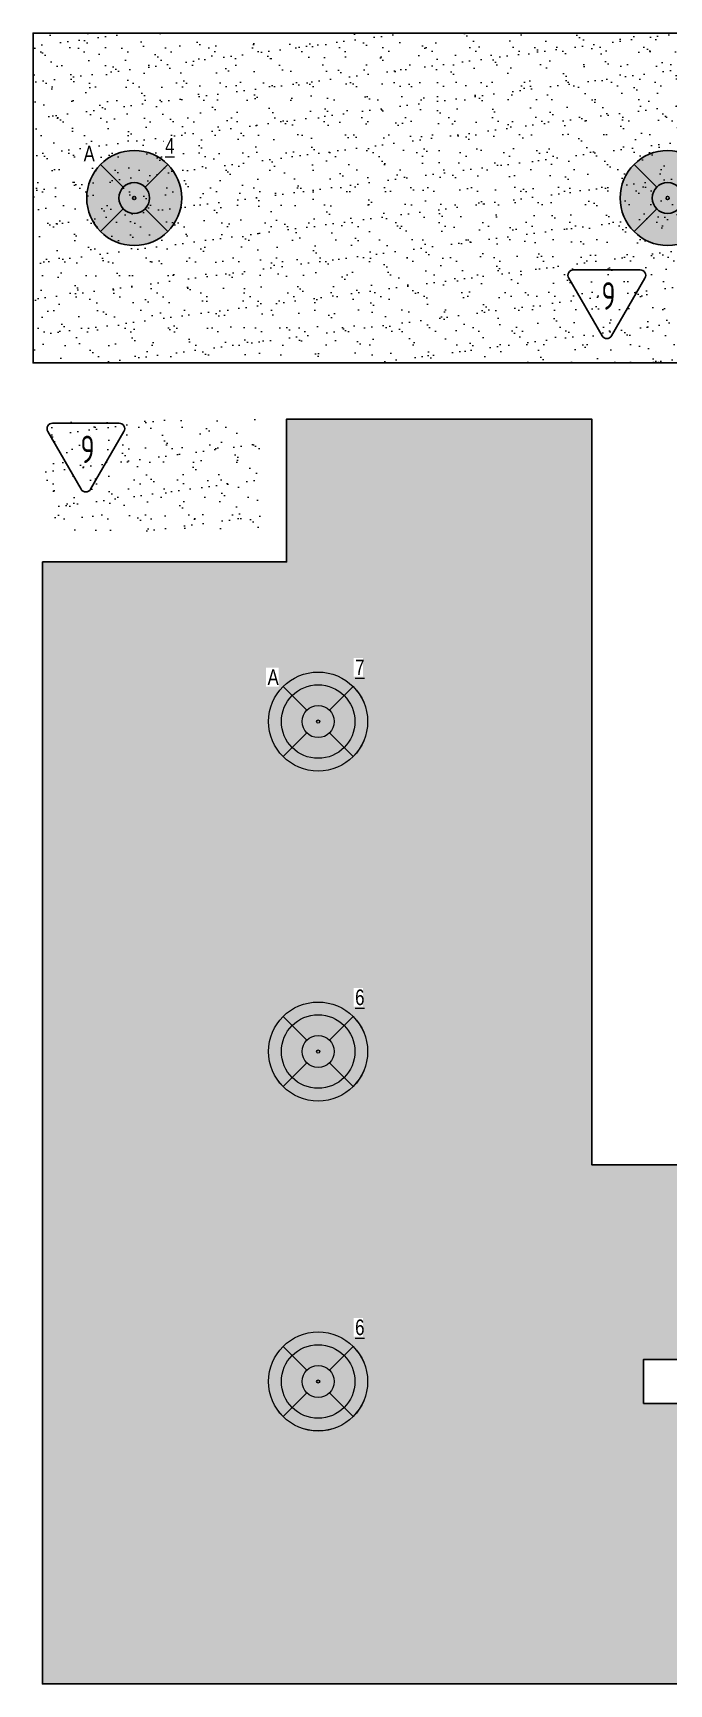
# Model space of a CAD drawing. Header units: millimetres. Extents: x -547274 to 397870, y -45599 to 141350.
# Drawn here: x 81892 to 87675, y 115851 to 130861 of the extents above; entities that cross this region are included whole.
import ezdxf

# ---------------------------------------------------------------- set-up
doc = ezdxf.new("R2010")
doc.units = ezdxf.units.MM
for name, color, linetype, lineweight in [('_ЭОМ_ОБЩ_Освещение_текст тип светильника', 172, 'Continuous', 50), ('_ЭОМ_светильник А', 1, 'Continuous', 35), ('_ЭОМ_светильник Р', 4, 'Continuous', 35), ('АР_Потолки_Штриховка', 252, 'Continuous', 0)]:
    doc.layers.add(name, color=color, linetype=linetype, lineweight=lineweight)
doc.layers.add('X-ref Light', color=250, linetype='Continuous')
doc.layers.add('X-ref Light Emergency', color=249, linetype='Continuous')
doc.layers.add('АР_Потолок_Покраска', color=7, linetype='Continuous', lineweight=5, true_color=0x007399)
doc.layers.get('X-ref Light').off()
doc.styles.add('ISOCPEUR', font='isocpeur.ttf', dxfattribs={"height": 799.9999999999999})
doc.styles.add('ГОСТ', font='cad.shx', dxfattribs={"width": 0.8})

# ---------------------------------------------------------------- blocks, each defined once
blk = doc.blocks.new('подвесной светильник люстра')
at = {"true_color": 0xf8f6b0, "transparency": 33554687}
h = blk.add_hatch(color=51, dxfattribs=at)
h.dxf.hatch_style = 1
edge = h.paths.add_edge_path()
edge.add_ellipse((0, 0), major_axis=(-431.6666666666836, 0), ratio=0.9999999999999278, start_angle=225.0000000000021, end_angle=314.9999999999979)
edge.add_line((-305.234427212194, 305.234427212194), (-98.99494936611666, 98.99494936611666))
edge.add_ellipse((0, 0), major_axis=(-140.0000000000049, 0), ratio=0.9999999999999304, start_angle=225.000000000002, end_angle=314.999999999998, ccw=False)
edge.add_line((98.99494936612066, 98.99494936611336), (305.2344272121939, 305.2344272121939))
edge = h.paths.add_edge_path()
edge.add_ellipse((0, 0), major_axis=(-140.0000000000049, 0), ratio=0.9999999999999304, start_angle=314.999999999998, end_angle=405.000000000002, ccw=False)
edge.add_line((-98.99494936611666, 98.99494936611666), (-305.234427212194, 305.234427212194))
edge.add_ellipse((0, 0), major_axis=(-431.6666666666836, 0), ratio=0.9999999999999278, start_angle=314.9999999999979, end_angle=405.0000000000014)
edge.add_line((-305.2344272121976, -305.2344272121903), (-98.99494936611669, -98.99494936611666))
edge = h.paths.add_edge_path()
edge.add_ellipse((0, 0), major_axis=(-140.0000000000049, 0), ratio=0.9999999999999304, start_angle=405.000000000002, end_angle=494.999999999998, ccw=False)
edge.add_line((-98.99494936611664, -98.99494936611677), (-305.2344272121976, -305.2344272121903))
edge.add_ellipse((0, 0), major_axis=(-431.6666666666836, 0), ratio=0.9999999999999278, start_angle=405.0000000000014, end_angle=494.9999999999979)
edge.add_line((305.234427212194, -305.234427212194), (98.99494936611669, -98.99494936611666))
edge = h.paths.add_edge_path()
edge.add_ellipse((0, 0), major_axis=(-431.6666666666836, 0), ratio=0.9999999999999278, start_angle=494.9999999999979, end_angle=585.0000000000022)
edge.add_line((305.234427212194, 305.2344272121939), (98.99494936612007, 98.99494936611276))
edge.add_ellipse((0, 0), major_axis=(-140.0000000000049, 0), ratio=0.9999999999999304, start_angle=494.999999999998, end_angle=585.000000000002, ccw=False)
edge.add_line((98.99494936611674, -98.99494936611666), (305.2344272121939, -305.234427212194))
edge = h.paths.add_edge_path()
edge.add_ellipse((0, 0), major_axis=(-140.0000000000049, 0), ratio=0.9999999999999304, start_angle=494.999999999998, end_angle=585.0000000000019)
edge.add_ellipse((0, 0), major_axis=(-140.0000000000049, 0), ratio=0.9999999999999304, start_angle=225.000000000002, end_angle=314.999999999998)
edge.add_ellipse((0, 0), major_axis=(-140.0000000000049, 0), ratio=0.9999999999999304, start_angle=314.999999999998, end_angle=405.000000000002)
edge.add_ellipse((0, 0), major_axis=(-140.0000000000049, 0), ratio=0.9999999999999304, start_angle=405.000000000002, end_angle=494.999999999998)
edge = h.paths.add_edge_path(flags=16)
edge.add_ellipse((0, 0), major_axis=(-14.00000000000909, 0), ratio=0.9999999999987021, start_angle=0, end_angle=360)
at = {"color": 0, "linetype": 'ByBlock', "lineweight": -2}
for points in [[(-305.2344272121991, 305.2344272121991), (-98.99494936611154, 98.99494936611154)], [(305.2344272121991, 305.2344272121991), (98.99494936611882, 98.99494936611154)], [(-98.99494936611154, -98.99494936611154), (-305.2344272121918, -305.2344272121845)], [(98.99494936611154, -98.99494936611154), (305.2344272121991, -305.2344272121991)]]:
    blk.add_lwpolyline(points, dxfattribs=at)
for major_axis, ratio, start_param, end_param in [((-431.6666666666836, 0), 0.9999999999999278, 3.926990816987278, 10.21017612416686), ((-140.0000000000049, 0), 0.9999999999999304, 3.926990816987276, 10.21017612416686), ((-140.0000000000049, 0), 0.9999999999999304, 3.926990816987276, 10.21017612416686), ((-14.00000000000909, 0), 0.9999999999987021, 3.926990816987891, 10.21017612416748)]:
    blk.add_ellipse((0, 0), major_axis=major_axis, ratio=ratio, start_param=start_param, end_param=end_param, dxfattribs=at)
blk = doc.blocks.new('A$C4757d704')
at = {"true_color": 0xf8f6b0, "transparency": 33554687}
h = blk.add_hatch(color=51, dxfattribs=at)
h.dxf.hatch_style = 1
h.paths.add_polyline_path([(213.8624240825741, 686.4852035840837), (131.8888672508434, 768.4587604158228, 0.198841386224367), (0.1738138333512325, 450.347627666637, 0.1989833504630757), (132.0626810841545, 132.06268108414), (213.8624240825695, 213.8624240825578, -0.1989123673796465), (115.9790415045762, 450.1738138333185, -0.1989123673796514)])
edge = h.paths.add_edge_path()
edge.add_arc((450.1738138333512, 450.1738138333185), 334.194772328775, 135.0000000000014, 180)
edge.add_arc((450.1738138333512, 450.1738138333185), 334.194772328775, 180, 224.9999999999975)
edge.add_line((213.8624240825695, 213.8624240825578), (346.9345847065837, 346.9345847065766))
edge.add_ellipse((450.1738138333512, 450.1738138333185), major_axis=(-146.0023180000051, 0), ratio=0.9999999999999303, start_angle=315.0000000000051, end_angle=404.9999999999949, ccw=False)
edge.add_line((346.9345847065838, 553.4130429600605), (213.8624240825741, 686.4852035840837))
edge = h.paths.add_edge_path()
edge.add_line((213.8624240825741, 686.4852035840837), (346.9345847065837, 553.4130429600605))
edge.add_ellipse((450.1738138333512, 450.1738138333185), major_axis=(-146.0023180000051, 0), ratio=0.9999999999999303, start_angle=225.000000000002, end_angle=315.0000000000051, ccw=False)
edge.add_line((553.4130429601197, 553.4130429600615), (686.4852035841284, 686.4852035840837))
edge.add_arc((450.1738138333512, 450.1738138333185), 334.1947723287751, 44.99999999999855, 135.0000000000014)
h.paths.add_polyline_path([(131.8888672508434, 768.4587604158228), (213.8624240825741, 686.4852035840837, -0.4142135623731099), (686.4852035841284, 686.4852035840837), (768.4587604158592, 768.4587604158228, 0.4143735626423198)])
h.paths.add_polyline_path([(768.4587604158592, 768.4587604158228), (686.4852035841284, 686.4852035840837, -0.1989123673796514), (784.3685861621262, 450.1738138333185, -0.1989123673796514), (686.4852035841284, 213.8624240825533), (768.2849465825407, 132.0626810841327, 0.1989833504630816), (900.1738138333512, 450.347627666637, 0.198841386224367)])
edge = h.paths.add_edge_path()
edge.add_line((686.4852035841284, 686.4852035840837), (553.4130429601175, 553.4130429600593))
edge.add_ellipse((450.1738138333512, 450.1738138333185), major_axis=(-146.0023180000051, 0), ratio=0.9999999999999303, start_angle=495.000000000005, end_angle=585.000000000002, ccw=False)
edge.add_line((553.4130429601188, 346.9345847065764), (686.4852035841284, 213.8624240825533))
edge.add_arc((450.1738138333512, 450.1738138333185), 334.194772328775, 315.0000000000014, 360)
edge.add_arc((450.1738138333513, 450.1738138333185), 334.194772328775, 0, 44.99999999999856)
edge = h.paths.add_edge_path()
edge.add_ellipse((450.1738138333512, 450.1738138333185), major_axis=(-146.0023180000051, 0), ratio=0.9999999999999303, start_angle=404.9999999999949, end_angle=495.000000000005, ccw=False)
edge.add_line((346.9345847065837, 346.9345847065765), (213.8624240825695, 213.8624240825578))
edge.add_arc((450.1738138333512, 450.1738138333185), 334.194772328775, 224.9999999999975, 315.0000000000014)
edge.add_line((686.4852035841284, 213.8624240825533), (553.4130429601188, 346.9345847065764))
h.paths.add_polyline_path([(768.2849465825407, 132.0626810841327), (686.4852035841284, 213.8624240825533, -0.4142135623731155), (213.8624240825695, 213.8624240825578), (132.0626810841545, 132.06268108414, 0.4140535802038305)])
edge = h.paths.add_edge_path()
edge.add_ellipse((450.1738138333512, 450.1738138333185), major_axis=(-146.0023180000051, 0), ratio=0.9999999999999303, start_angle=495.000000000005, end_angle=585.0000000000019)
edge.add_ellipse((450.1738138333512, 450.1738138333185), major_axis=(-146.0023180000051, 0), ratio=0.9999999999999303, start_angle=225.000000000002, end_angle=315.0000000000051)
edge.add_ellipse((450.1738138333512, 450.1738138333185), major_axis=(-146.0023180000051, 0), ratio=0.9999999999999303, start_angle=315.0000000000051, end_angle=404.9999999999948)
edge.add_ellipse((450.1738138333512, 450.1738138333185), major_axis=(-146.0023180000051, 0), ratio=0.9999999999999303, start_angle=404.9999999999948, end_angle=495.000000000005)
edge = h.paths.add_edge_path(flags=0)
edge.add_ellipse((450.1738138333512, 450.1738138333185), major_axis=(-14.60023180000948, 0), ratio=0.999999999998702, start_angle=0, end_angle=360)
edge = h.paths.add_edge_path(flags=16)
edge.add_ellipse((450.1738138333512, 450.1738138333185), major_axis=(-14.60023180000948, 0), ratio=0.999999999998702, start_angle=0, end_angle=360)
at = {"layer": 'АР_Потолки_Штриховка', "color": 18, "ltscale": 100, "true_color": 0x000000}
for points in [[(131.8528573591811, 768.4947703074849), (346.9345847065761, 553.4130429600682)], [(768.4947703075213, 768.4947703074849), (553.4130429601264, 553.4130429600682)], [(346.9345847065761, 346.9345847065688), (131.8528573591811, 131.8528573591666)], [(553.4130429601264, 346.9345847065688), (768.4947703075213, 131.852857359152)]]:
    blk.add_lwpolyline(points, dxfattribs=at)
for centre, radius in [((450.1738138333512, 450.347627666637), 450), ((450.1738138333512, 450.1738138333185), 334.194772328775)]:
    blk.add_circle(centre, radius, dxfattribs=at)
for major_axis, ratio, start_param, end_param in [((-146.0023180000051, 0), 0.9999999999999303, 3.926990816987276, 10.21017612416686), ((-146.0023180000051, 0), 0.9999999999999303, 3.926990816987276, 10.21017612416686), ((-14.60023180000948, 0), 0.999999999998702, 3.926990816987891, 10.21017612416748)]:
    blk.add_ellipse((450.1738138333512, 450.1738138333185), major_axis=major_axis, ratio=ratio, start_param=start_param, end_param=end_param, dxfattribs=at)
blk = doc.blocks.new('светильник школа коридор')
at = {"color": 0, "linetype": 'ByBlock', "lineweight": -2}
for points in [[(-318.3209564741701, 318.3209564741665), (-103.2392291267752, 103.2392291267497)], [(318.3209564741701, 318.3209564741665), (103.2392291267752, 103.2392291267497)], [(-103.2392291267752, -103.2392291267497), (-318.3209564741701, -318.3209564741519)], [(103.2392291267752, -103.2392291267497), (318.3209564741701, -318.3209564741665)]]:
    blk.add_lwpolyline(points, dxfattribs=at)
blk.add_circle((0, 0), 334.194772328775, dxfattribs=at)
for major_axis, ratio, start_param, end_param in [((-450.1738138333509, 0), 0.999999999999928, 3.926990816987278, 10.21017612416686), ((-146.0023180000051, 0), 0.9999999999999303, 3.926990816987276, 10.21017612416686), ((-146.0023180000051, 0), 0.9999999999999303, 3.926990816987276, 10.21017612416686), ((-14.60023180000948, 0), 0.999999999998702, 3.926990816987891, 10.21017612416748)]:
    blk.add_ellipse((0, 0), major_axis=major_axis, ratio=ratio, start_param=start_param, end_param=end_param, dxfattribs=at)

msp = doc.modelspace()

# ---------------------------------------------------------------- hatches: boundary and pattern name
at = {"layer": 'АР_Потолок_Покраска'}
h = msp.add_hatch(dxfattribs=at)
h.set_pattern_fill('AR-SAND', color=256, scale=5)
h.set_pattern_definition([(37.50000000000001, (-119634.37958075, 95989.56216568896), (-8.000156479920228, 244.7066186646712), [0, -193.04, 0, -215.9, 0, -206.375]), (7.499999999999999, (-119634.37958075, 95989.56216568896), (224.7616415690013, 358.4125502841771), [0, -104.14, 0, -173.99, 0, -66.67500000000001]), (327.5, (-119790.5895807499, 95989.56216568896), (395.496185120729, 0.718592339272881), [0, -63.5, 0, -228.6, 0, -298.45]), (317.5, (-119790.5895807499, 95989.56216568896), (381.7782262361486, 111.4646616286082), [0, -31.75, 0, -149.86, 0, -171.45])])
h.paths.add_polyline_path([(88892.39691995195, 130860.6824583525), (88892.39691995183, 127860.6824583525), (81892.39691995183, 127860.6824583526), (81892.39691995183, 130860.6824583526)])
h = msp.add_hatch(dxfattribs=at)
h.set_pattern_fill('CROSS', color=256, scale=25)
h.set_pattern_definition([(0, (144810.4941435854, -2950.009553381504), (158.75, 158.75), [79.375, -238.125]), (90, (144850.1816435854, -2989.697053381504), (-158.75, 158.75), [79.375, -238.125])])
h.paths.add_polyline_path([(87442.39698199434, 118400.6824583522), (87442.39698199436, 118800.6824583522), (87842.39698199432, 118800.6824583522), (87842.3969819943, 118400.6824583522)], flags=16)
h.paths.add_polyline_path([(81977.39691995321, 126052.1925786261), (84197.39706300558, 126052.1925694257), (84197.39691995207, 127350.6824583516), (86972.39698199433, 127350.6824583505), (86972.39698199434, 120570.7131667049), (104743.040894672, 120570.7060875126), (104743.040894672, 120570.7590190847), (111392.396965229, 120570.6824583525), (111392.3969819942, 116969.2518726672), (110672.9123676476, 116969.2518726672), (110672.912366747, 115850.6824583525), (106772.3969819942, 115850.6824583481), (106772.3969811004, 115850.6824884243), (104522.3969811005, 115850.682495156), (100772.3969819942, 115850.6824583481), (100767.3969199521, 115850.6824583526), (98517.39691995225, 115850.6824583525), (98522.39698199429, 115850.6824583483), (94772.39698199416, 115850.6824583481), (94767.396919952, 115850.6825602599), (92517.39691995214, 115850.6825602599), (92522.39698199429, 115850.6825669617), (88772.39698199418, 115850.6824583525), (86522.39698199432, 115850.6824583525), (86522.39698199432, 115850.6826028646), (82772.39698199417, 115850.6824583525), (81977.39691995199, 115850.6826299414)])
h = msp.add_hatch(dxfattribs=at)
h.set_pattern_fill('AR-SAND', color=256, scale=5)
h.set_pattern_definition([(37.50000000000001, (0, 0), (-8.000156479920228, 244.7066186646712), [0, -193.04, 0, -215.9, 0, -206.375]), (7.499999999999999, (0, 0), (224.7616415690013, 358.4125502841771), [0, -104.14, 0, -173.99, 0, -66.67500000000001]), (327.5, (-156.21, 0), (395.496185120729, 0.718592339272881), [0, -63.5, 0, -228.6, 0, -298.45]), (317.5, (-156.21, 0), (381.7782262361486, 111.4646616286082), [0, -31.75, 0, -149.86, 0, -171.45])])
h.paths.add_polyline_path([(81997.39704701713, 127350.8321041139), (83963.56844025523, 127350.5328125887), (83963.56844030459, 126331.9787253053), (81997.29966227738, 126332.1925895224)])

# ---------------------------------------------------------------- linework, layer by layer
for points in [[(88892.39691995195, 130860.6824583525), (88892.39691995183, 127860.6824583525), (81892.39691995183, 127860.6824583526), (81892.39691995183, 130860.6824583526)], [(81977.39691995321, 126052.1925786261), (84197.39691995236, 126052.1925694257), (84197.39691995207, 127350.6824583512), (86972.39691995205, 127350.6824583505), (86972.39691995207, 120570.7131667049), (104743.0408326297, 120570.7060875126), (104743.0408326297, 120570.7590190848), (111392.3969031867, 120570.6824583525), (111392.3969199519, 116969.2518726672), (110672.9123056053, 116969.2518726672), (110672.9123056053, 115850.6824583525), (81977.3969506748, 115850.6824583525)], [(87442.39691995207, 118400.6824583522), (87442.39691995208, 118800.6824583522), (87842.39691995204, 118800.6824583522), (87842.39691995202, 118400.6824583522)]]:
    msp.add_lwpolyline(points, close=True)
for points in [[(86806.77822773089, 128707.6421783258), (87412.99616846023, 128707.6421783256, -0.5773494962845065), (87456.29741757712, 128632.6424156299), (87153.1885330606, 128107.6424274218, -0.5773541042744643), (87066.5857050491, 128107.6424274218), (86763.47704308538, 128632.6420301584, -0.5773491286020777), (86806.77822773089, 128707.6421783258, -1.710881644036777e-06)], [(82069.79578905922, 127312.9091310351), (82676.01372978857, 127312.9091310349, -0.5773494962845065), (82719.31497890546, 127237.9093683393), (82416.20609438894, 126712.9093801311, -0.5773541042744643), (82329.60326637744, 126712.9093801311), (82026.49460441372, 127237.9089828678, -0.5773491286020777), (82069.79578905922, 127312.9091310351, -1.710881644036777e-06)]]:
    msp.add_lwpolyline(points, format="xyb")

# ---------------------------------------------------------------- block references
at = {"layer": '_ЭОМ_светильник А', "color": 18, "lineweight": 18, "ltscale": 100, "true_color": 0x000000}
msp.add_blockref('подвесной светильник люстра', (82812.39691917272, 129360.6824583526), dxfattribs=at)
at = {"layer": '_ЭОМ_светильник Р', "color": 18, "lineweight": 18, "ltscale": 100, "true_color": 0x000000}
for name, p in [('подвесной светильник люстра', (87662.39691917272, 129360.6824583525)), ('светильник школа коридор', (84484.8969199527, 121600.6824583499)), ('светильник школа коридор', (84484.8969199527, 118600.6824583499))]:
    msp.add_blockref(name, p, dxfattribs=at)
at = {"layer": 'X-ref Light', "linetype": 'ByBlock', "ltscale": 40}
for p in [(84034.72310611929, 124150.5086445165), (84034.72310611929, 121150.5086445165), (84034.72310611929, 118150.5086445165)]:
    msp.add_blockref('A$C4757d704', p, dxfattribs=at)
at = {"layer": 'X-ref Light', "color": 18, "linetype": 'ByBlock', "lineweight": 18, "ltscale": 40, "true_color": 0x000000}
for p in [(84034.72310611932, 124150.5086445165), (84034.72310611932, 121150.5086445165), (84034.72310611932, 118150.5086445165)]:
    msp.add_blockref('A$C4757d704', p, dxfattribs=at)
at = {"layer": 'X-ref Light Emergency', "linetype": 'ByBlock', "ltscale": 40}
for p in [(82812.39691917272, 129360.6824583526), (87662.39691917278, 129360.6824583525)]:
    msp.add_blockref('подвесной светильник люстра', p, dxfattribs=at)
at = {"layer": 'X-ref Light Emergency', "color": 18, "linetype": 'ByBlock', "lineweight": 18, "ltscale": 40, "true_color": 0x000000}
for p in [(82812.39691917272, 129360.6824583526), (87662.39691917272, 129360.6824583525)]:
    msp.add_blockref('подвесной светильник люстра', p, dxfattribs=at)

# ---------------------------------------------------------------- texts
at = {"char_height": 250, "width": 294.3337657886732, "attachment_point": 1, "style": 'ISOCPEUR'}
for insert in [(87060.47046585853, 128595.5601428067), (82323.48802718686, 127200.827095516)]:
    msp.add_mtext('{\\W0.7;9}', dxfattribs=dict(at, insert=insert))

# ---------------------------------------------------------------- next in the draw order: texts
at = {"layer": '_ЭОМ_ОБЩ_Освещение_текст тип светильника', "color": 18, "lineweight": 18, "ltscale": 40, "true_color": 0x000000, "char_height": 142.1875, "width": 55.871829552576, "attachment_point": 1, "style": 'ГОСТ', "bg_fill": 3, "box_fill_scale": 1.1, "bg_fill_color": 256, "bg_fill_transparency": 0}
for s, insert in [('{\\L4}', (83093.76869254629, 129906.182716091)), ('{\\L6}', (84821.553370659, 122164.8720106206)), ('{\\L6}', (84821.553370659, 119164.8720106206))]:
    msp.add_mtext(s, dxfattribs=dict(at, insert=insert))
at = {"layer": '_ЭОМ_светильник А', "color": 18, "lineweight": 18, "ltscale": 100, "true_color": 0x000000, "char_height": 142.1875, "width": 86.04374658316377, "attachment_point": 1, "style": 'ГОСТ', "bg_fill": 3, "box_fill_scale": 1.1, "bg_fill_color": 256, "bg_fill_transparency": 0}
for insert in [(82352.6093830599, 129835.5240250823), (84025.10938383988, 125075.5238040105, 4.999999999999952e-09)]:
    msp.add_mtext('А', dxfattribs=dict(at, insert=insert))

# ---------------------------------------------------------------- next in the draw order: block references
at = {"layer": '_ЭОМ_светильник А', "color": 18, "lineweight": 18, "ltscale": 100, "true_color": 0x000000}
msp.add_blockref('светильник школа коридор', (84484.8969199527, 124600.6824583498), dxfattribs=at)

# ---------------------------------------------------------------- next in the draw order: texts
at = {"layer": '_ЭОМ_ОБЩ_Освещение_текст тип светильника', "color": 18, "lineweight": 18, "ltscale": 40, "true_color": 0x000000, "insert": (84821.553370659, 125164.8720106206), "char_height": 142.1875, "width": 55.871829552576, "attachment_point": 1, "style": 'ГОСТ', "bg_fill": 3, "box_fill_scale": 1.1, "bg_fill_color": 256, "bg_fill_transparency": 0}
msp.add_mtext('{\\L7}', dxfattribs=at)

doc.saveas('drawing.dxf')
